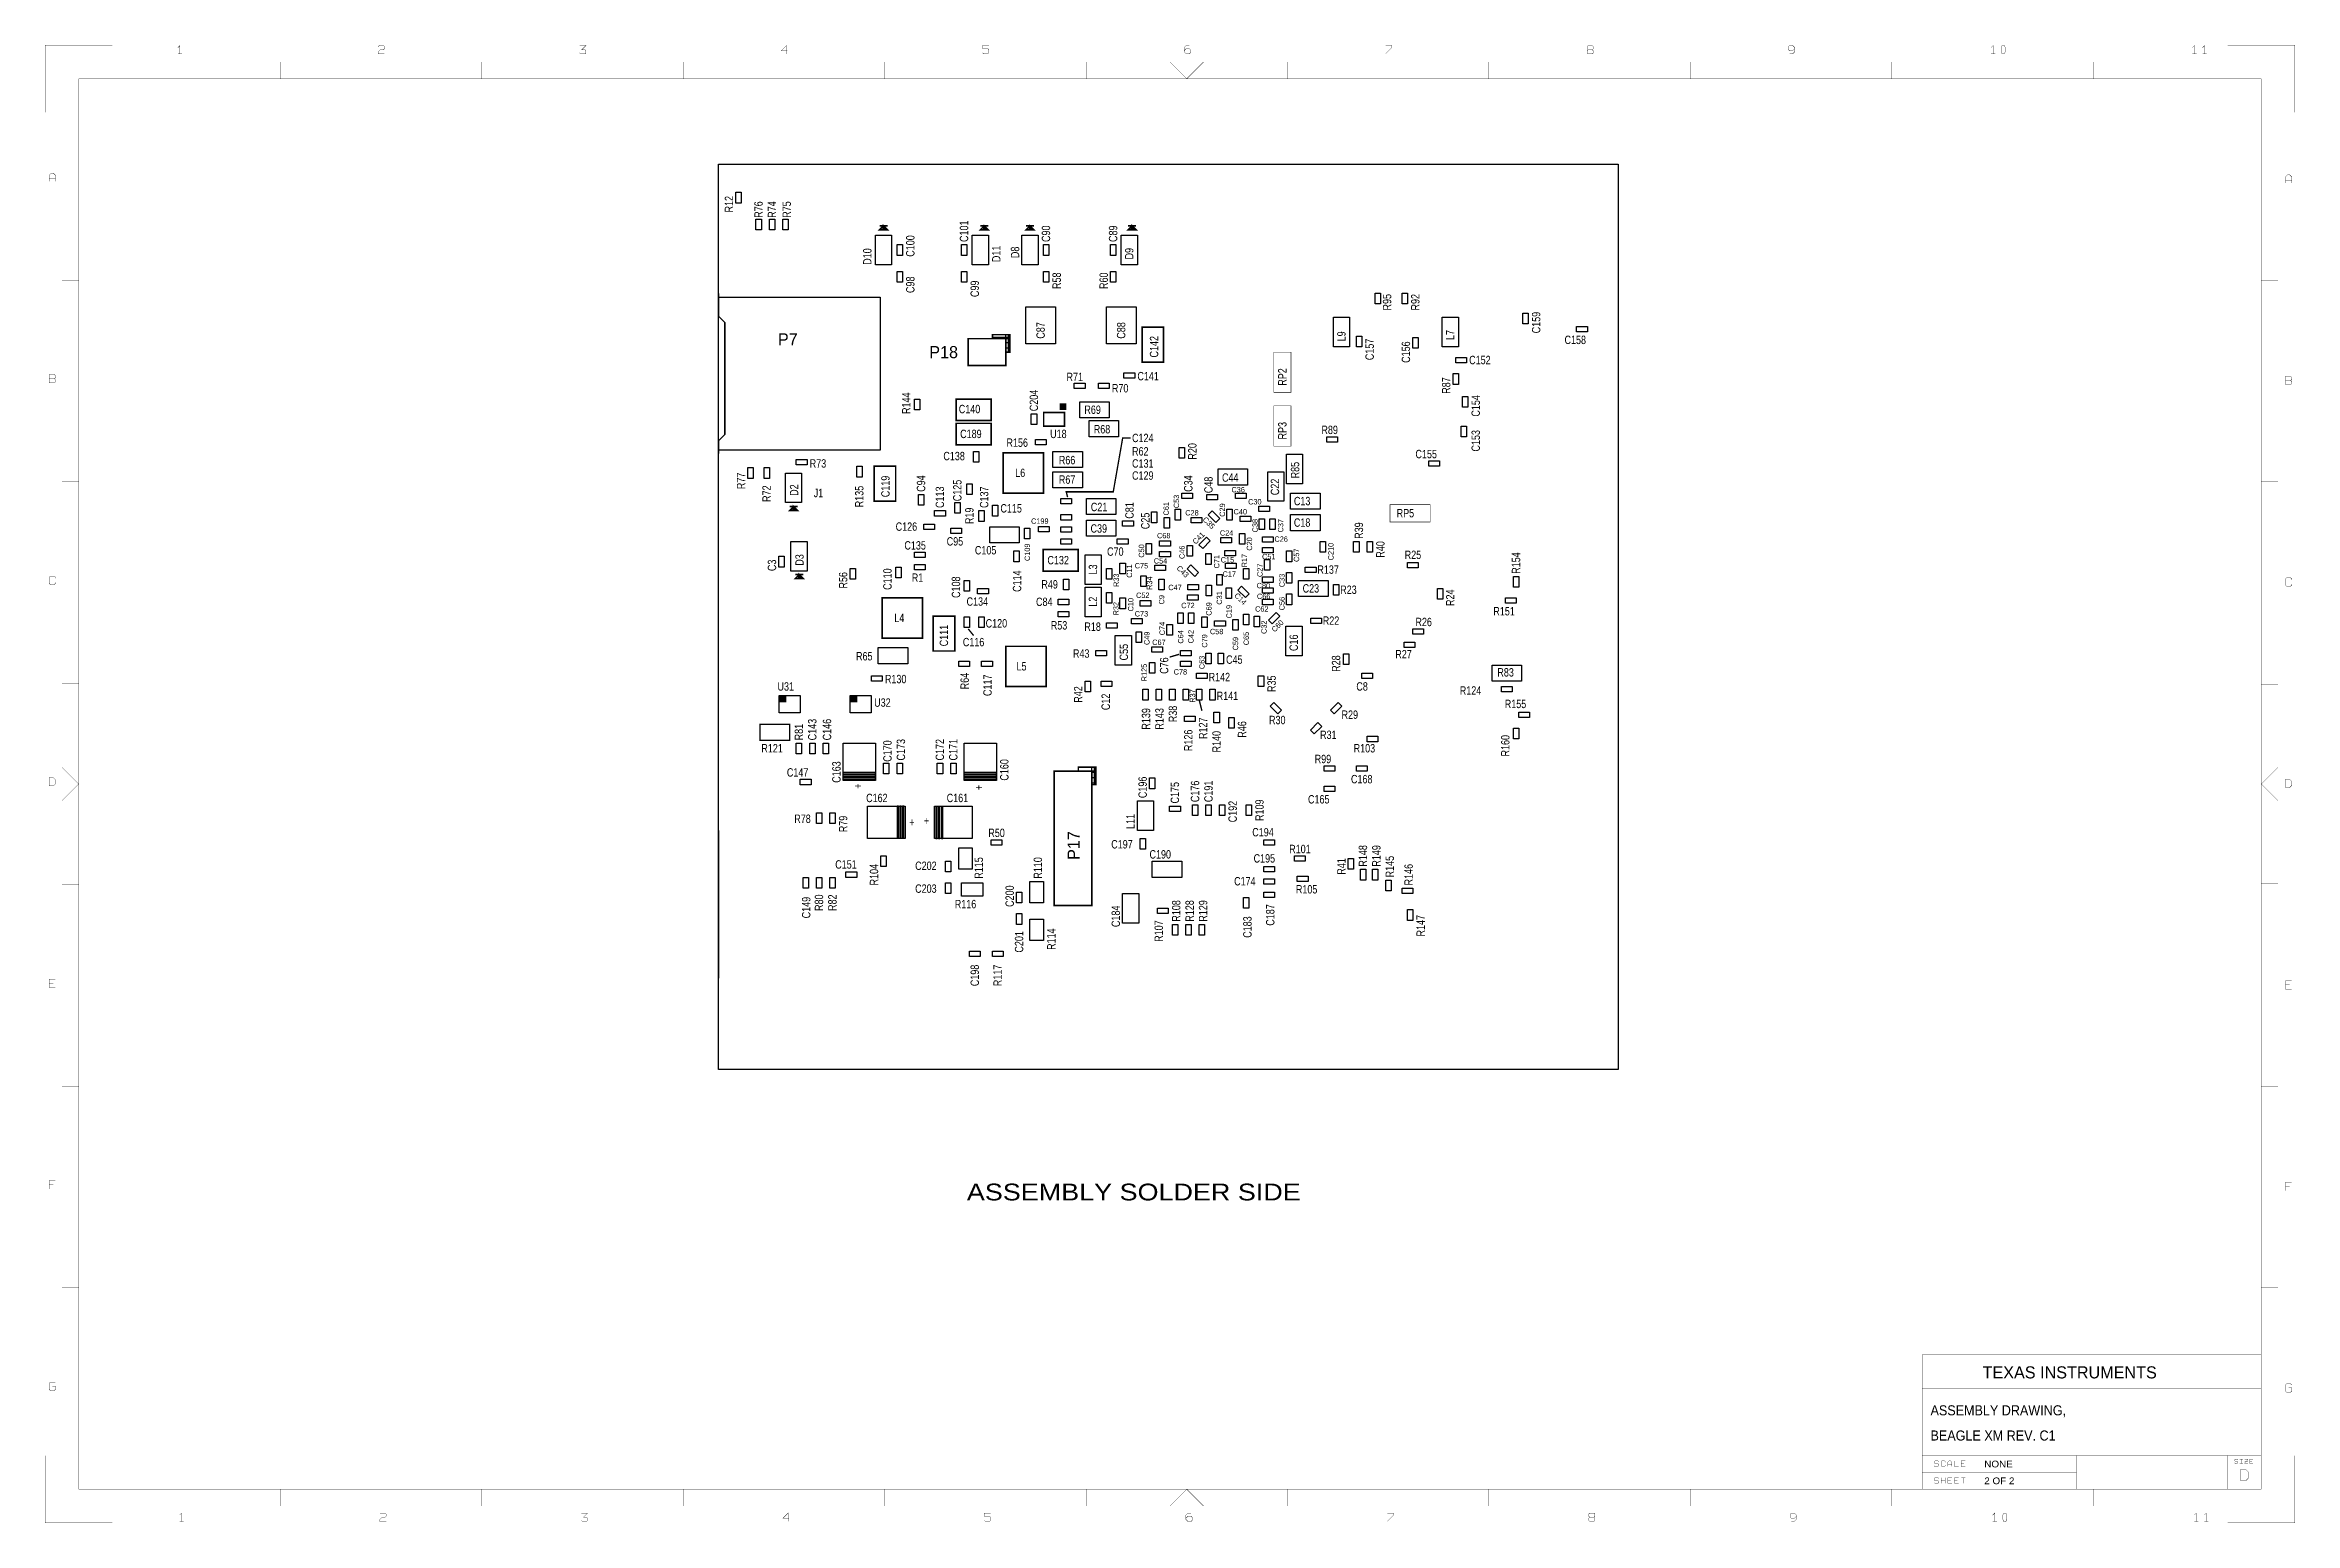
# Model space of a CAD drawing. Extents: x -10328 to 23178, y -9202 to 12802.
import ezdxf

# ---------------------------------------------------------------- set-up
doc = ezdxf.new("R2010")
doc.units = 0
doc.header["$MEASUREMENT"] = 0
doc.layers.add('1', color=7, linetype='CONTINUOUS')

msp = doc.modelspace()

# ---------------------------------------------------------------- linework, layer by layer
at = {"layer": '1'}
for points, const_width in [([(-9325, 12800), (-10325, 12800), (-10325, 11800)], 5), ([(-8318, 12671), (-8318, 12795), (-8349, 12764)], 5), ([(-5365, 12779), (-5349, 12795), (-5287, 12795), (-5272, 12779), (-5272, 12748), (-5287, 12733), (-5334, 12733), (-5365, 12702), (-5365, 12671), (-5272, 12671)], 5), ([(-2365, 12686), (-2349, 12671), (-2287, 12671), (-2272, 12686), (-2272, 12717), (-2287, 12733), (-2334, 12733), (-2272, 12795), (-2365, 12795)], 5), ([(728, 12717), (635, 12717), (713, 12795), (713, 12671)], 5), ([(3728, 12795), (3635, 12795), (3635, 12748)], 5), ([(3635, 12686), (3651, 12671), (3713, 12671), (3728, 12686), (3728, 12733), (3713, 12748), (3635, 12748)], 5), ([(6713, 12795), (6666, 12795), (6635, 12764), (6635, 12702), (6666, 12671), (6713, 12671), (6728, 12686), (6728, 12733), (6713, 12748), (6666, 12748), (6635, 12717)], 5), ([(9635, 12671), (9728, 12764), (9728, 12795), (9635, 12795)], 5), ([(12713, 12733), (12651, 12733), (12635, 12717), (12635, 12686), (12651, 12671), (12713, 12671), (12728, 12686), (12728, 12717), (12713, 12733), (12728, 12748), (12728, 12779), (12713, 12795), (12651, 12795), (12635, 12779), (12635, 12748), (12651, 12733)], 5), ([(15728, 12748), (15697, 12717), (15651, 12717), (15635, 12733), (15635, 12779), (15651, 12795), (15697, 12795), (15728, 12764), (15728, 12748), (15728, 12702), (15697, 12671), (15651, 12671)], 5), ([(18682, 12671), (18682, 12795), (18651, 12764)], 5), ([(21682, 12671), (21682, 12795), (21651, 12764)], 5), ([(21801, 12764), (21832, 12795), (21832, 12671)], 5), ([(23175, 11800), (23175, 12800), (22175, 12800)], 5), ([(-8287, 12671), (-8349, 12671)], 5), ([(-6825, 12550), (-6825, 12300)], 5), ([(-3825, 12300), (-3825, 12550)], 5), ([(-825, 12550), (-825, 12300)], 5), ([(2175, 12300), (2175, 12550)], 5), ([(5175, 12550), (5175, 12300)], 5), ([(6925, 12550), (6675, 12300), (6425, 12550)], 5), ([(8175, 12300), (8175, 12550)], 5), ([(11175, 12550), (11175, 12300)], 5), ([(14175, 12300), (14175, 12550)], 5), ([(17175, 12550), (17175, 12300)], 5), ([(18713, 12671), (18651, 12671)], 5), ([(20175, 12300), (20175, 12550)], 5), ([(21713, 12671), (21651, 12671)], 5), ([(21801, 12671), (21863, 12671)], 5), ([(-9825, -8700), (-9825, 12300), (22675, 12300)], 5), ([(22675, -8700), (22675, 12300)], 5), ([(-10265, 10771), (-10265, 10864), (-10234, 10895), (-10203, 10895), (-10172, 10864), (-10172, 10771)], 5), ([(-10172, 10817), (-10265, 10817)], 5), ([(6600, 11030), (8600, 11030)], 16), ([(23128, 10746), (23128, 10839), (23097, 10870), (23066, 10870), (23035, 10839), (23035, 10746)], 5), ([(23035, 10792), (23128, 10792)], 5), ([(2160, 10110), (2100, 10050), (2220, 10050), (2160, 10110), (2160, 10090), (2180, 10070), (2140, 10070)], 24), ([(2100, 10110), (2220, 10110)], 24), ([(3660, 10110), (3600, 10050), (3720, 10050), (3660, 10110), (3660, 10090), (3680, 10070), (3640, 10070)], 24), ([(3600, 10110), (3720, 10110)], 24), ([(4340, 10110), (4280, 10050), (4400, 10050), (4340, 10110), (4340, 10090), (4360, 10070), (4320, 10070)], 24), ([(4280, 10110), (4400, 10110)], 24), ([(5860, 10110), (5800, 10050), (5920, 10050), (5860, 10110), (5860, 10090), (5880, 10070), (5840, 10070)], 24), ([(5800, 10110), (5920, 10110)], 24), ([(-10075, 9300), (-9825, 9300)], 5), ([(22925, 9300), (22675, 9300)], 5), ([(4040, 8230), (4020, 8230), (4020, 8490), (3780, 8490)], 24), ([(3780, 8430), (3780, 8490), (4040, 8490), (4040, 8230), (3980, 8230)], 24), ([(8228, 7930), (8228, 8230), (7972, 8230), (7972, 7630), (8228, 7630), (8228, 8010)], 8), ([(-10187, 7833), (-10265, 7833)], 5), ([(23035, 7808), (23113, 7808)], 5), ([(8228, 7130), (8228, 7430), (7972, 7430), (7972, 6830), (8228, 6830), (8228, 7210)], 8), ([(4900, 6070), (4880, 6150), (5580, 6150), (5720, 6950), (5840, 6950)], 20), ([(-9825, 6300), (-10075, 6300)], 5), ([(22925, 6300), (22675, 6300)], 5), ([(820, 5930), (760, 5870), (880, 5870), (820, 5930), (820, 5910), (840, 5890), (800, 5890)], 24), ([(760, 5930), (880, 5930)], 24), ([(10000, 5958), (9700, 5958), (9700, 5702), (10300, 5702), (10300, 5958), (9920, 5958)], 8), ([(-10172, 4864), (-10172, 4879), (-10187, 4895), (-10249, 4895), (-10265, 4879), (-10265, 4786), (-10249, 4771), (-10187, 4771), (-10172, 4786), (-10172, 4802)], 5), ([(904, 4918), (844, 4858), (964, 4858), (904, 4918), (904, 4898), (924, 4878), (884, 4878)], 24), ([(844, 4918), (964, 4918)], 24), ([(23128, 4839), (23128, 4854), (23113, 4870), (23051, 4870), (23035, 4854), (23035, 4761), (23051, 4746), (23113, 4746), (23128, 4761), (23128, 4777)], 5), ([(3500, 4010), (3420, 4110)], 20), ([(6560, 3730), (6420, 3690)], 20), ([(-10075, 3300), (-9825, 3300)], 5), ([(6860, 3050), (6900, 2890)], 20), ([(22925, 3275), (22675, 3275)], 5), ([(-10075, 2050), (-9825, 1800), (-10075, 1550)], 5), ([(5320, 1790), (5300, 1790), (5300, 2050), (5060, 2050)], 24), ([(5060, 1990), (5060, 2050), (5320, 2050), (5320, 1790), (5260, 1790)], 24), ([(22925, 2050), (22675, 1800), (22925, 1550)], 5), ([(-10075, 300), (-9825, 300)], 5), ([(22925, 325), (22675, 325)], 5), ([(-10172, -1229), (-10265, -1229), (-10265, -1105), (-10172, -1105)], 5), ([(-10265, -1167), (-10203, -1167)], 5), ([(23128, -1254), (23035, -1254), (23035, -1130), (23128, -1130)], 5), ([(23035, -1192), (23097, -1192)], 5), ([(-9825, -2700), (-10075, -2700)], 5), ([(22925, -2700), (22675, -2700)], 5), ([(-10172, -4105), (-10265, -4105), (-10265, -4229)], 5), ([(-10265, -4167), (-10203, -4167)], 5), ([(23128, -4130), (23035, -4130), (23035, -4254)], 5), ([(23035, -4192), (23097, -4192)], 5), ([(-10075, -5700), (-9825, -5700)], 5), ([(22925, -5700), (22675, -5700)], 5), ([(22675, -6700), (17625, -6700)], 5), ([(17625, -6700), (17625, -7200)], 5), ([(-10172, -7121), (-10187, -7105), (-10249, -7105), (-10265, -7121), (-10265, -7214), (-10249, -7229), (-10187, -7229), (-10172, -7214), (-10172, -7167), (-10218, -7167)], 5), ([(17625, -8700), (17625, -7200), (22675, -7200)], 5), ([(22675, -7250), (22675, -7200)], 5), ([(23128, -7146), (23113, -7130), (23051, -7130), (23035, -7146), (23035, -7239), (23051, -7254), (23113, -7254), (23128, -7239), (23128, -7192), (23082, -7192)], 5), ([(-9325, -9200), (-10325, -9200), (-10325, -8200)], 5), ([(17625, -8200), (19925, -8200)], 5), ([(17869, -8289), (17859, -8278), (17817, -8278), (17807, -8289), (17807, -8309), (17817, -8320), (17859, -8320), (17869, -8330), (17869, -8351), (17859, -8361), (17817, -8361), (17807, -8351)], 5), ([(17969, -8340), (17969, -8351), (17959, -8361), (17917, -8361), (17907, -8351), (17907, -8289), (17917, -8278), (17959, -8278), (17969, -8289), (17969, -8299)], 5), ([(18069, -8361), (18069, -8299), (18048, -8278), (18028, -8278), (18007, -8299), (18007, -8361)], 5), ([(18007, -8330), (18069, -8330)], 5), ([(18169, -8361), (18107, -8361), (18107, -8278)], 5), ([(18269, -8361), (18207, -8361), (18207, -8278), (18269, -8278)], 5), ([(18207, -8320), (18248, -8320)], 5), ([(19925, -8700), (19925, -8200), (22175, -8200)], 5), ([(23175, -8200), (23175, -9200), (22175, -9200)], 5), ([(22675, -8200), (22175, -8200), (22175, -8700)], 5), ([(22327, -8260), (22319, -8253), (22288, -8253), (22280, -8260), (22280, -8276), (22288, -8284), (22319, -8284), (22327, -8291), (22327, -8307), (22319, -8315), (22288, -8315), (22280, -8307)], 5), ([(22355, -8253), (22402, -8253)], 5), ([(22355, -8315), (22402, -8315)], 5), ([(22378, -8315), (22378, -8253)], 5), ([(22430, -8253), (22477, -8253), (22477, -8260), (22430, -8307), (22430, -8315), (22477, -8315)], 5), ([(22477, -8284), (22430, -8284)], 5), ([(22552, -8253), (22505, -8253), (22505, -8315), (22552, -8315)], 5), ([(22536, -8284), (22505, -8284)], 5), ([(22675, -8700), (-9825, -8700)], 5), ([(-6825, -8700), (-6825, -8950)], 5), ([(-3825, -8950), (-3825, -8700)], 5), ([(-825, -8700), (-825, -8950)], 5), ([(2175, -8950), (2175, -8700)], 5), ([(5175, -8700), (5175, -8950)], 5), ([(6425, -8950), (6675, -8700), (6925, -8950)], 5), ([(8175, -8700), (8175, -8950)], 5), ([(11175, -8950), (11175, -8700)], 5), ([(14175, -8700), (14175, -8950)], 5), ([(17175, -8700), (17175, -8950)], 5), ([(19925, -8450), (17625, -8450)], 5), ([(17625, -8700), (17675, -8700)], 5), ([(17869, -8539), (17859, -8528), (17817, -8528), (17807, -8539), (17807, -8559), (17817, -8570), (17859, -8570), (17869, -8580), (17869, -8601), (17859, -8611), (17817, -8611), (17807, -8601)], 5), ([(17907, -8611), (17907, -8528)], 5), ([(17907, -8570), (17969, -8570)], 5), ([(17969, -8611), (17969, -8528)], 5), ([(18069, -8528), (18007, -8528), (18007, -8611), (18069, -8611)], 5), ([(18007, -8570), (18048, -8570)], 5), ([(18169, -8611), (18107, -8611), (18107, -8528), (18169, -8528)], 5), ([(18107, -8570), (18148, -8570)], 5), ([(18207, -8528), (18238, -8528), (18238, -8611)], 5), ([(18269, -8528), (18207, -8528)], 5), ([(20175, -8950), (20175, -8700)], 5), ([(-8324, -9086), (-8293, -9055), (-8293, -9179)], 5), ([(-8324, -9179), (-8262, -9179)], 5), ([(-5247, -9179), (-5340, -9179), (-5340, -9148), (-5309, -9117), (-5262, -9117), (-5247, -9102), (-5247, -9071), (-5262, -9055), (-5324, -9055), (-5340, -9071)], 5), ([(-2340, -9055), (-2247, -9055), (-2309, -9117), (-2262, -9117), (-2247, -9133), (-2247, -9164), (-2262, -9179), (-2324, -9179), (-2340, -9164)], 5), ([(738, -9179), (738, -9055), (660, -9133), (753, -9133)], 5), ([(3660, -9164), (3676, -9179), (3738, -9179), (3753, -9164), (3753, -9117), (3738, -9102), (3660, -9102), (3660, -9055), (3753, -9055)], 5), ([(6738, -9055), (6691, -9055), (6660, -9086), (6660, -9148), (6691, -9179), (6738, -9179), (6753, -9164), (6753, -9117), (6738, -9102), (6691, -9102), (6660, -9133)], 5), ([(9660, -9179), (9753, -9086), (9753, -9055), (9660, -9055)], 5), ([(12676, -9117), (12660, -9102), (12660, -9071), (12676, -9055), (12738, -9055), (12753, -9071), (12753, -9102), (12738, -9117), (12753, -9133), (12753, -9164), (12738, -9179), (12676, -9179), (12660, -9164), (12660, -9133), (12676, -9117), (12738, -9117)], 5), ([(15753, -9102), (15722, -9133), (15676, -9133), (15660, -9117), (15660, -9071), (15676, -9055), (15722, -9055), (15753, -9086), (15753, -9102), (15753, -9148), (15722, -9179), (15676, -9179)], 5), ([(18707, -9179), (18707, -9055), (18676, -9086)], 5), ([(18738, -9179), (18676, -9179)], 5), ([(21676, -9086), (21707, -9055), (21707, -9179)], 5), ([(21676, -9179), (21738, -9179)], 5), ([(21857, -9179), (21857, -9055), (21826, -9086)], 5), ([(21826, -9179), (21888, -9179)], 5)]:
    msp.add_lwpolyline(points, dxfattribs=dict(at, const_width=const_width))
for points, const_width in [([(18816, 12671), (18801, 12702), (18801, 12764), (18816, 12795), (18847, 12795), (18863, 12764), (18863, 12702), (18847, 12671)], 5), ([(3980, 8430), (3980, 8030), (3420, 8030), (3420, 8430)], 24), ([(6010, 8080), (6010, 8600), (6330, 8600), (6330, 8080)], 24), ([(-10265, 7771), (-10187, 7771), (-10172, 7786), (-10172, 7817), (-10187, 7833), (-10172, 7848), (-10172, 7879), (-10187, 7895), (-10265, 7895), (-10265, 7833)], 5), ([(23035, 7746), (23113, 7746), (23128, 7761), (23128, 7792), (23113, 7808), (23128, 7823), (23128, 7854), (23113, 7870), (23035, 7870), (23035, 7808)], 5), ([(3760, 7210), (3240, 7210), (3240, 7530), (3760, 7530)], 24), ([(3760, 6850), (3240, 6850), (3240, 7170), (3760, 7170)], 24), ([(4856, 7330.8), (4544, 7330.8), (4544, 7129.2), (4856, 7129.2)], 24), ([(3940, 6730), (3940, 6130), (4540, 6130), (4540, 6730)], 24), ([(2020, 6010), (2020, 6530), (2340, 6530), (2340, 6010)], 24), ([(4536, 5290), (5056, 5290), (5056, 4970), (4536, 4970)], 24), ([(2740, 4570), (2140, 4570), (2140, 3970), (2740, 3970)], 24), ([(3220, 4300), (3220, 3780), (2900, 3780), (2900, 4300)], 24), ([(3980, 3850), (3980, 3250), (4580, 3250), (4580, 3850)], 24), ([(320, 2690), (760, 2690), (760, 2450), (320, 2450)], 20), ([(-10265, 1771), (-10203, 1771), (-10172, 1802), (-10172, 1864), (-10203, 1895), (-10265, 1895)], 5), ([(5260, 1990), (5260, -10), (4700, -10), (4700, 1990)], 24), ([(23035, 1746), (23097, 1746), (23128, 1777), (23128, 1839), (23097, 1870), (23035, 1870)], 5), ([(22364, -8572), (22446, -8572), (22488, -8531), (22488, -8448), (22446, -8407), (22364, -8407)], 5), ([(18841, -9179), (18826, -9148), (18826, -9086), (18841, -9055), (18872, -9055), (18888, -9086), (18888, -9148), (18872, -9179)], 5)]:
    msp.add_lwpolyline(points, close=True, dxfattribs=dict(at, const_width=const_width))
for points in [[(13100, -2450), (-300, -2450), (-300, 6909.2), (-205.5, 7003.8), (-205.5, 8673), (-300, 8767.6), (-300, 11030), (13100, 11030)], [(40, 10610), (40, 10450), (-40, 10450), (-40, 10610)], [(340, 10210), (340, 10050), (260, 10050), (260, 10210)], [(540, 10210), (540, 10050), (460, 10050), (460, 10210)], [(740, 10210), (740, 10050), (660, 10050), (660, 10210)], [(2280, 9970), (2280, 9530), (2040, 9530), (2040, 9970)], [(2360, 9670), (2360, 9830), (2440, 9830), (2440, 9670)], [(3320, 9670), (3320, 9830), (3400, 9830), (3400, 9670)], [(3720, 9970), (3720, 9530), (3480, 9530), (3480, 9970)], [(4460, 9970), (4460, 9530), (4220, 9530), (4220, 9970)], [(4540, 9670), (4540, 9830), (4620, 9830), (4620, 9670)], [(5540, 9670), (5540, 9830), (5620, 9830), (5620, 9670)], [(5940, 9970), (5940, 9530), (5700, 9530), (5700, 9970)], [(2360, 9270), (2360, 9430), (2440, 9430), (2440, 9270)], [(3320, 9270), (3320, 9430), (3400, 9430), (3400, 9270)], [(4540, 9270), (4540, 9430), (4620, 9430), (4620, 9270)], [(5540, 9270), (5540, 9430), (5620, 9430), (5620, 9270)], [(2109.6, 9050), (2109.6, 6770), (-299.9, 6770), (-299.9, 9050)], [(9560, 9110), (9560, 8950), (9480, 8950), (9480, 9110)], [(9960, 9110), (9960, 8950), (9880, 8950), (9880, 9110)], [(4720, 8906), (4720, 8354), (4280, 8354), (4280, 8906)], [(5920, 8906), (5920, 8354), (5480, 8354), (5480, 8906)], [(8860, 8310), (8860, 8750), (9100, 8750), (9100, 8310)], [(10720, 8750), (10720, 8310), (10480, 8310), (10480, 8750)], [(11680, 8650), (11680, 8810), (11760, 8810), (11760, 8650)], [(3780, 8430), (3780, 8490), (4040, 8490), (4040, 8430)], [(3980, 8230), (3980, 8490), (4040, 8490), (4040, 8230)], [(9280, 8470), (9280, 8310), (9200, 8310), (9200, 8470)], [(10120, 8450), (10120, 8290), (10040, 8290), (10040, 8450)], [(12480, 8610), (12640, 8610), (12640, 8530), (12480, 8530)], [(10840, 8070), (10680, 8070), (10680, 8150), (10840, 8150)], [(5160, 7690), (5000, 7690), (5000, 7770), (5160, 7770)], [(5520, 7690), (5360, 7690), (5360, 7770), (5520, 7770)], [(5900, 7840), (5740, 7840), (5740, 7920), (5900, 7920)], [(10640, 7750), (10640, 7910), (10720, 7910), (10720, 7750)], [(2620, 7370), (2620, 7530), (2700, 7530), (2700, 7370)], [(5080, 7490), (5520, 7490), (5520, 7250), (5080, 7250)], [(10860, 7570), (10860, 7410), (10780, 7410), (10780, 7570)], [(4360, 7150), (4360, 7310), (4440, 7310), (4440, 7150)], [(5220, 7210), (5660, 7210), (5660, 6970), (5220, 6970)], [(10840, 7130), (10840, 6970), (10760, 6970), (10760, 7130)], [(3500, 6590), (3500, 6750), (3580, 6750), (3580, 6590)], [(4580, 6850), (4420, 6850), (4420, 6930), (4580, 6930)], [(4680, 6750), (5120, 6750), (5120, 6510), (4680, 6510)], [(6640, 6810), (6640, 6650), (6560, 6650), (6560, 6810)], [(8160, 6270), (8160, 6710), (8400, 6710), (8400, 6270)], [(8760, 6970), (8920, 6970), (8920, 6890), (8760, 6890)], [(140, 6350), (140, 6510), (220, 6510), (220, 6350)], [(380, 6350), (380, 6510), (460, 6510), (460, 6350)], [(940, 6430), (940, 5990), (700, 5990), (700, 6430)], [(1020, 6550), (860, 6550), (860, 6630), (1020, 6630)], [(1840, 6530), (1840, 6370), (1760, 6370), (1760, 6530)], [(4680, 6450), (5120, 6450), (5120, 6210), (4680, 6210)], [(7580, 6250), (7140, 6250), (7140, 6490), (7580, 6490)], [(7880, 6010), (7880, 6450), (8120, 6450), (8120, 6010)], [(10440, 6530), (10280, 6530), (10280, 6610), (10440, 6610)], [(2760, 6110), (2760, 5950), (2680, 5950), (2680, 6110)], [(3480, 6270), (3480, 6110), (3400, 6110), (3400, 6270)], [(4800, 6050), (4960, 6050), (4960, 5970), (4800, 5970)], [(5620, 5810), (5180, 5810), (5180, 6050), (5620, 6050)], [(6760, 6050), (6600, 6050), (6600, 6130), (6760, 6130)], [(7132, 6030), (6972, 6030), (6972, 6110), (7132, 6110)], [(7400, 6130), (7560, 6130), (7560, 6050), (7400, 6050)], [(8220, 6130), (8660, 6130), (8660, 5890), (8220, 5890)], [(3080, 5790), (2920, 5790), (2920, 5870), (3080, 5870)], [(3220, 5830), (3220, 5990), (3300, 5990), (3300, 5830)], [(3580, 5710), (3580, 5870), (3660, 5870), (3660, 5710)], [(3780, 5790), (3780, 5950), (3860, 5950), (3860, 5790)], [(4960, 5730), (4800, 5730), (4800, 5810), (4960, 5810)], [(5620, 5490), (5180, 5490), (5180, 5730), (5620, 5730)], [(5720, 5718), (5880, 5718), (5880, 5638), (5720, 5638)], [(6230, 5850), (6230, 5690), (6150, 5690), (6150, 5850)], [(6420, 5770), (6420, 5610), (6340, 5610), (6340, 5770)], [(6580, 5890), (6580, 5730), (6500, 5730), (6500, 5890)], [(6740, 5770), (6900, 5770), (6900, 5690), (6740, 5690)], [(7108.3, 5695.2), (6995.2, 5808.3), (7051.7, 5864.8), (7164.8, 5751.7)], [(7270, 5730), (7270, 5890), (7350, 5890), (7350, 5730)], [(7630, 5710), (7470, 5710), (7470, 5790), (7630, 5790)], [(7908, 5858), (7748, 5858), (7748, 5938), (7908, 5938)], [(7832, 5750), (7832, 5590), (7752, 5590), (7752, 5750)], [(7992, 5750), (7992, 5590), (7912, 5590), (7912, 5750)], [(8220, 5810), (8660, 5810), (8660, 5570), (8220, 5570)], [(780, 4970), (780, 5410), (1020, 5410), (1020, 4970)], [(2760, 5670), (2920, 5670), (2920, 5590), (2760, 5590)], [(3160, 5610), (3320, 5610), (3320, 5530), (3160, 5530)], [(4180, 5390), (3740, 5390), (3740, 5630), (4180, 5630)], [(4260, 5450), (4260, 5610), (4340, 5610), (4340, 5450)], [(4628, 5554), (4468, 5554), (4468, 5634), (4628, 5634)], [(4800, 5630), (4960, 5630), (4960, 5550), (4800, 5550)], [(4800, 5450), (4960, 5450), (4960, 5370), (4800, 5370)], [(5640, 5450), (5800, 5450), (5800, 5370), (5640, 5370)], [(6070, 5220), (6070, 5380), (6150, 5380), (6150, 5220)], [(6430, 5340), (6270, 5340), (6270, 5420), (6430, 5420)], [(6855.2, 5361.7), (6968.3, 5474.8), (7024.8, 5418.3), (6911.7, 5305.2)], [(7340, 5390), (7180, 5390), (7180, 5470), (7340, 5470)], [(7540, 5530), (7540, 5370), (7460, 5370), (7460, 5530)], [(7800, 5480), (7960, 5480), (7960, 5400), (7800, 5400)], [(8740, 5410), (8740, 5250), (8660, 5250), (8660, 5410)], [(9160, 5250), (9160, 5410), (9240, 5410), (9240, 5250)], [(9360, 5250), (9360, 5410), (9440, 5410), (9440, 5250)], [(680, 5190), (680, 5030), (600, 5030), (600, 5190)], [(2340, 4870), (2340, 5030), (2420, 5030), (2420, 4870)], [(2780, 5170), (2620, 5170), (2620, 5250), (2780, 5250)], [(2620, 5070), (2780, 5070), (2780, 4990), (2620, 4990)], [(4180, 5270), (4180, 5110), (4100, 5110), (4100, 5270)], [(5400, 5210), (5400, 4770), (5160, 4770), (5160, 5210)], [(5680, 4930), (5680, 5090), (5760, 5090), (5760, 4930)], [(6360, 4980), (6200, 4980), (6200, 5060), (6360, 5060)], [(6270, 5260), (6430, 5260), (6430, 5180), (6270, 5180)], [(6760, 5350), (6760, 5190), (6680, 5190), (6680, 5350)], [(6737.7, 5060.8), (6850.8, 4947.7), (6794.3, 4891.2), (6681.2, 5004.3)], [(6960, 5070), (6960, 5230), (7040, 5230), (7040, 5070)], [(7240, 5278), (7400, 5278), (7400, 5198), (7240, 5198)], [(7250, 5090), (7410, 5090), (7410, 5010), (7250, 5010)], [(7800, 5320), (7960, 5320), (7960, 5240), (7800, 5240)], [(7910, 5142), (7910, 4982), (7830, 4982), (7830, 5142)], [(8240, 5270), (8240, 5110), (8160, 5110), (8160, 5270)], [(8440, 5030), (8600, 5030), (8600, 4950), (8440, 4950)], [(10120, 5020), (9960, 5020), (9960, 5100), (10120, 5100)], [(1740, 5010), (1740, 4850), (1660, 4850), (1660, 5010)], [(3440, 4830), (3440, 4670), (3360, 4670), (3360, 4830)], [(3720, 4630), (3560, 4630), (3560, 4710), (3720, 4710)], [(4920, 4850), (4920, 4690), (4840, 4690), (4840, 4850)], [(5160, 4290), (5160, 4730), (5400, 4730), (5400, 4290)], [(5480, 4850), (5480, 5010), (5560, 5010), (5560, 4850)], [(6070, 4900), (6070, 4740), (5990, 4740), (5990, 4900)], [(6260, 4690), (6260, 4850), (6340, 4850), (6340, 4690)], [(6690, 4770), (6850, 4770), (6850, 4690), (6690, 4690)], [(6964, 4602), (6964, 4762), (7044, 4762), (7044, 4602)], [(7200, 4920), (7200, 4760), (7120, 4760), (7120, 4920)], [(7260, 4560), (7260, 4720), (7340, 4720), (7340, 4560)], [(7548.3, 4575.2), (7435.2, 4688.3), (7491.7, 4744.8), (7604.8, 4631.7)], [(7600, 5010), (7600, 4850), (7520, 4850), (7520, 5010)], [(7800, 4882), (7960, 4882), (7960, 4802), (7800, 4802)], [(7960, 4640), (7800, 4640), (7800, 4720), (7960, 4720)], [(8240, 4950), (8240, 4790), (8160, 4790), (8160, 4950)], [(8340, 4830), (8780, 4830), (8780, 4590), (8340, 4590)], [(8860, 4610), (8860, 4770), (8940, 4770), (8940, 4610)], [(10490, 4710), (10490, 4550), (10410, 4550), (10410, 4710)], [(11540, 4730), (11540, 4890), (11620, 4890), (11620, 4730)], [(4760, 4550), (4920, 4550), (4920, 4470), (4760, 4470)], [(4760, 4370), (4920, 4370), (4920, 4290), (4760, 4290)], [(5560, 4650), (5560, 4490), (5480, 4490), (5480, 4650)], [(5760, 4570), (5760, 4410), (5680, 4410), (5680, 4570)], [(5980, 4530), (6140, 4530), (6140, 4450), (5980, 4450)], [(6684, 4618), (6844, 4618), (6844, 4538), (6684, 4538)], [(7960, 4470), (7800, 4470), (7800, 4550), (7960, 4550)], [(8240, 4630), (8240, 4470), (8160, 4470), (8160, 4630)], [(11580, 4490), (11420, 4490), (11420, 4570), (11580, 4570)], [(3440, 4290), (3440, 4130), (3360, 4130), (3360, 4290)], [(3660, 4290), (3660, 4130), (3580, 4130), (3580, 4290)], [(5480, 4200), (5640, 4200), (5640, 4120), (5480, 4120)], [(5850, 4264), (6010, 4264), (6010, 4184), (5850, 4184)], [(5920, 3908), (5920, 4068), (6000, 4068), (6000, 3908)], [(6380, 4014), (6380, 4174), (6460, 4174), (6460, 4014)], [(6540, 4190), (6540, 4350), (6620, 4350), (6620, 4190)], [(6700, 4190), (6700, 4350), (6780, 4350), (6780, 4190)], [(6980, 4290), (6980, 4130), (6900, 4130), (6900, 4290)], [(7090, 4230), (7250, 4230), (7250, 4150), (7090, 4150)], [(7360, 4090), (7360, 4250), (7440, 4250), (7440, 4090)], [(7520, 4170), (7520, 4330), (7600, 4330), (7600, 4170)], [(7760, 4298), (7760, 4138), (7680, 4138), (7680, 4298)], [(8060.8, 4298.3), (7947.7, 4185.2), (7891.2, 4241.7), (8004.3, 4354.8)], [(8392, 4150), (8392, 3710), (8152, 3710), (8152, 4150)], [(8520, 4270), (8680, 4270), (8680, 4190), (8520, 4190)], [(10040, 4110), (10200, 4110), (10200, 4030), (10040, 4030)], [(2520, 3590), (2080, 3590), (2080, 3830), (2520, 3830)], [(5480, 3710), (5320, 3710), (5320, 3790), (5480, 3790)], [(5850, 4010), (5850, 3570), (5610, 3570), (5610, 4010)], [(6152, 3842), (6312, 3842), (6312, 3762), (6152, 3762)], [(6740, 3710), (6580, 3710), (6580, 3790), (6740, 3790)], [(6960, 3590), (6960, 3750), (7040, 3750), (7040, 3590)], [(7140, 3590), (7140, 3750), (7220, 3750), (7220, 3590)], [(9090, 3740), (9090, 3580), (9010, 3580), (9010, 3740)], [(10070, 3830), (9910, 3830), (9910, 3910), (10070, 3910)], [(2140, 3330), (1980, 3330), (1980, 3410), (2140, 3410)], [(3280, 3630), (3440, 3630), (3440, 3550), (3280, 3550)], [(3780, 3550), (3620, 3550), (3620, 3630), (3780, 3630)], [(6120, 3450), (6120, 3610), (6200, 3610), (6200, 3450)], [(6740, 3550), (6580, 3550), (6580, 3630), (6740, 3630)], [(6820, 3450), (6980, 3450), (6980, 3370), (6820, 3370)], [(7740, 3250), (7740, 3410), (7820, 3410), (7820, 3250)], [(9280, 3450), (9440, 3450), (9440, 3370), (9280, 3370)], [(11660, 3330), (11220, 3330), (11220, 3570), (11660, 3570)], [(916, 3118), (916, 2862), (604, 2862), (604, 3118)], [(1976, 3118), (1976, 2862), (1664, 2862), (1664, 3118)], [(5240, 3330), (5240, 3170), (5160, 3170), (5160, 3330)], [(5560, 3250), (5400, 3250), (5400, 3330), (5560, 3330)], [(6100, 3210), (6100, 3050), (6020, 3050), (6020, 3210)], [(6300, 3210), (6300, 3050), (6220, 3050), (6220, 3210)], [(6500, 3210), (6500, 3050), (6420, 3050), (6420, 3210)], [(6700, 3210), (6700, 3050), (6620, 3050), (6620, 3210)], [(6900, 3210), (6900, 3050), (6820, 3050), (6820, 3210)], [(7100, 3210), (7100, 3050), (7020, 3050), (7020, 3210)], [(11520, 3170), (11360, 3170), (11360, 3250), (11520, 3250)], [(6800, 2730), (6640, 2730), (6640, 2810), (6800, 2810)], [(7080, 2710), (7080, 2870), (7160, 2870), (7160, 2710)], [(7380, 2790), (7380, 2630), (7300, 2630), (7300, 2790)], [(8028.3, 2845.2), (7915.2, 2958.3), (7971.7, 3014.8), (8084.8, 2901.7)], [(8515.2, 2601.7), (8628.3, 2714.8), (8684.8, 2658.3), (8571.7, 2545.2)], [(8984.8, 2958.3), (8871.7, 2845.2), (8815.2, 2901.7), (8928.3, 3014.8)], [(11780, 2790), (11620, 2790), (11620, 2870), (11780, 2870)], [(860, 2250), (860, 2410), (940, 2410), (940, 2250)], [(1140, 2410), (1140, 2250), (1060, 2250), (1060, 2410)], [(1260, 2250), (1260, 2410), (1340, 2410), (1340, 2250)], [(1560, 1850), (1560, 2410), (2040, 2410), (2040, 1850)], [(3360, 1850), (3360, 2410), (3840, 2410), (3840, 1850)], [(9520, 2430), (9360, 2430), (9360, 2510), (9520, 2510)], [(11540, 2470), (11540, 2630), (11620, 2630), (11620, 2470)], [(2160, 1950), (2160, 2110), (2240, 2110), (2240, 1950)], [(2360, 1950), (2360, 2110), (2440, 2110), (2440, 1950)], [(2960, 1950), (2960, 2110), (3040, 2110), (3040, 1950)], [(3160, 1950), (3160, 2110), (3240, 2110), (3240, 1950)], [(5060, 1990), (5060, 2050), (5320, 2050), (5320, 1990)], [(5260, 1790), (5260, 2050), (5320, 2050), (5320, 1790)], [(8880, 1990), (8720, 1990), (8720, 2070), (8880, 2070)], [(9200, 2070), (9360, 2070), (9360, 1990), (9200, 1990)], [(1080, 1790), (920, 1790), (920, 1870), (1080, 1870)], [(6200, 1890), (6200, 1730), (6120, 1730), (6120, 1890)], [(8880, 1690), (8720, 1690), (8720, 1770), (8880, 1770)], [(1240, 1370), (1240, 1210), (1160, 1210), (1160, 1370)], [(1440, 1370), (1440, 1210), (1360, 1210), (1360, 1370)], [(2480, 990), (1920, 990), (1920, 1470), (2480, 1470)], [(2920, 1470), (3480, 1470), (3480, 990), (2920, 990)], [(6180, 1550), (6180, 1110), (5940, 1110), (5940, 1550)], [(6580, 1390), (6420, 1390), (6420, 1470), (6580, 1470)], [(6840, 1490), (6840, 1330), (6760, 1330), (6760, 1490)], [(7040, 1490), (7040, 1330), (6960, 1330), (6960, 1490)], [(7240, 1490), (7240, 1330), (7160, 1330), (7160, 1490)], [(7560, 1330), (7560, 1490), (7640, 1490), (7640, 1330)], [(2200, 730), (2200, 570), (2120, 570), (2120, 730)], [(3280, 530), (3280, 850), (3480, 850), (3480, 530)], [(3920, 890), (3760, 890), (3760, 970), (3920, 970)], [(6060, 990), (6060, 830), (5980, 830), (5980, 990)], [(7980, 890), (7820, 890), (7820, 970), (7980, 970)], [(8440, 650), (8280, 650), (8280, 730), (8440, 730)], [(9080, 530), (9080, 690), (9160, 690), (9160, 530)], [(960, 250), (960, 410), (1040, 410), (1040, 250)], [(1160, 250), (1160, 410), (1240, 410), (1240, 250)], [(1360, 250), (1360, 410), (1440, 410), (1440, 250)], [(1600, 490), (1760, 490), (1760, 410), (1600, 410)], [(3080, 490), (3080, 650), (3160, 650), (3160, 490)], [(4340, 30), (4340, 350), (4540, 350), (4540, 30)], [(6600, 410), (6160, 410), (6160, 650), (6600, 650)], [(7980, 490), (7820, 490), (7820, 570), (7980, 570)], [(7980, 310), (7820, 310), (7820, 390), (7980, 390)], [(8480, 350), (8320, 350), (8320, 430), (8480, 430)], [(9260, 370), (9260, 530), (9340, 530), (9340, 370)], [(9520, 530), (9520, 370), (9440, 370), (9440, 530)], [(9720, 370), (9720, 210), (9640, 210), (9640, 370)], [(3160, 330), (3160, 170), (3080, 170), (3080, 330)], [(3320, 330), (3640, 330), (3640, 130), (3320, 130)], [(4140, 30), (4140, 190), (4220, 190), (4220, 30)], [(5720, -270), (5720, 170), (5960, 170), (5960, -270)], [(7520, -50), (7520, 110), (7600, 110), (7600, -50)], [(7980, 110), (7820, 110), (7820, 190), (7980, 190)], [(9880, 250), (10040, 250), (10040, 170), (9880, 170)], [(4220, -130), (4220, -290), (4140, -290), (4140, -130)], [(4540, -210), (4540, -530), (4340, -530), (4340, -210)], [(6240, -50), (6400, -50), (6400, -130), (6240, -130)], [(6460, -450), (6460, -290), (6540, -290), (6540, -450)], [(6660, -450), (6660, -290), (6740, -290), (6740, -450)], [(6860, -450), (6860, -290), (6940, -290), (6940, -450)], [(10040, -70), (10040, -230), (9960, -230), (9960, -70)], [(3600, -770), (3440, -770), (3440, -690), (3600, -690)], [(3940, -770), (3780, -770), (3780, -690), (3940, -690)]]:
    msp.add_lwpolyline(points, close=True, dxfattribs=at)
for points in [[(-300, 9101.4), (-300, 8767.6), (-205.5, 8673), (-205.5, 7003.8), (-300, 6909.2), (-300, 6721.4)], [(4040, 8450), (3780, 8450)], [(4040, 8450), (3980, 8450)], [(4040, 8370), (3980, 8370)], [(4040, 8290), (3980, 8290)], [(5320, 2050), (5060, 2050)], [(5320, 2050), (5260, 2050)], [(1560, 1870), (2040, 1870), (2040, 1890), (1560, 1890), (1560, 1910), (2040, 1910), (2040, 1930), (1560, 1930), (1560, 1950), (2040, 1950), (2040, 1970), (1560, 1970)], [(3360, 1870), (3840, 1870), (3840, 1890), (3360, 1890), (3360, 1910), (3840, 1910), (3840, 1930), (3360, 1930), (3360, 1950), (3840, 1950), (3840, 1970), (3360, 1970)], [(5320, 1970), (5260, 1970)], [(5320, 1890), (5260, 1890)], [(5320, 1810), (5260, 1810)], [(2460, 990), (2460, 1470), (2440, 1470), (2440, 990), (2420, 990), (2420, 1470), (2400, 1470), (2400, 990), (2380, 990), (2380, 1470), (2360, 1470), (2360, 990)], [(2940, 1470), (2940, 990), (2960, 990), (2960, 1470), (2980, 1470), (2980, 990), (3000, 990), (3000, 1470), (3020, 1470), (3020, 990), (3040, 990), (3040, 1470)], [(-300, 1110), (-300, -1090)]]:
    msp.add_lwpolyline(points, dxfattribs=at)
for points in [[(4780, 7370), (4880, 7370), (4780, 7470), (4880, 7470)], [(610.4, 3018), (710.4, 3018), (610.4, 3118), (710.4, 3118)], [(1670.4, 3018), (1770.4, 3018), (1670.4, 3118), (1770.4, 3118)]]:
    msp.add_solid(points, dxfattribs=at)

# ---------------------------------------------------------------- texts
for s, height, rotation, width, p in [('R12', 125, 90, 0.8, (-80, 10310)), ('R76', 125, 90, 0.8, (360, 10230)), ('R74', 125, 90, 0.8, (560, 10230)), ('R75', 125, 90, 0.8, (780, 10230)), ('C101', 125, 90, 0.8, (3420, 9870)), ('C90', 125, 90, 0.8, (4640, 9870)), ('C89', 125, 90, 0.8, (5640, 9870)), ('D10', 125, 90, 0.8, (1980, 9530)), ('C100', 125, 90, 0.8, (2620, 9650)), ('D11', 125, 90, 0.8, (3900, 9570)), ('D8', 125, 90, 0.8, (4180, 9630)), ('D9', 125, 90, 0.8, (5880, 9610)), ('R58', 125, 90, 0.8, (4800, 9170)), ('R60', 125, 90, 0.8, (5500, 9170)), ('C98', 125, 90, 0.8, (2620, 9110)), ('C99', 125, 90, 0.8, (3580, 9050)), ('R95', 125, 90, 0.8, (9720, 8850)), ('R92', 125, 90, 0.8, (10140, 8850)), ('C159', 125, 90, 0.8, (11940, 8510)), ('C87', 125, 90, 0.8, (4560, 8430)), ('C88', 125, 90, 0.8, (5760, 8430)), ('C142', 125, 90, 0.8, (6250, 8150)), ('L9', 125, 90, 0.8, (9040, 8390)), ('C157', 125, 90, 0.8, (9460, 8110)), ('C156', 125, 90, 0.8, (10000, 8070)), ('L7', 125, 90, 0.8, (10660, 8410)), ('RP2', 125, 90, 0.8, (8160, 7730)), ('R87', 125, 90, 0.8, (10600, 7610)), ('R144', 125, 90, 0.8, (2560, 7310)), ('C204', 125, 90, 0.8, (4460, 7350)), ('C154', 125, 90, 0.8, (11040, 7270)), ('RP3', 125, 90, 0.8, (8160, 6930)), ('C153', 125, 90, 0.8, (11040, 6750)), ('R20', 125, 90, 0.8, (6820, 6630)), ('R77', 125, 90, 0.8, (100, 6190)), ('C119', 125, 90, 0.8, (2250, 6070)), ('C94', 125, 90, 0.8, (2780, 6150)), ('C34', 125, 90, 0.8, (6760, 6150)), ('C48', 125, 90, 0.8, (7060, 6130)), ('R85', 125, 90, 0.8, (8350, 6350)), ('R72', 125, 90, 0.8, (480, 6000)), ('D2', 125, 90, 0.8, (890, 6090)), ('R135', 125, 90, 0.8, (1860, 5920)), ('C113', 125, 90, 0.8, (3060, 5910)), ('C125', 125, 90, 0.8, (3320, 6010)), ('C137', 125, 90, 0.8, (3720, 5910)), ('C53', 80, 90, 0.9375, (6560, 5906)), ('C22', 125, 90, 0.8, (8050, 6100)), ('R19', 125, 90, 0.8, (3500, 5670)), ('C81', 125, 90, 0.8, (5884, 5750)), ('C25', 125, 90, 0.8, (6120, 5594)), ('C61', 80, 90, 0.9375, (6408, 5798)), ('C35', 80, 315, 0.9375, (6904, 5730)), ('C29', 80, 90, 0.9375, (7244, 5778)), ('C38', 80, 90, 0.9375, (7732, 5546)), ('C37', 80, 90, 0.9375, (8112, 5546)), ('C41', 80, 45, 0.9375, (6808, 5362)), ('C20', 80, 90, 0.9375, (7648, 5274)), ('C210', 80, 90, 0.9375, (8860, 5130)), ('R39', 125, 90, 0.8, (9300, 5450)), ('R40', 125, 90, 0.8, (9620, 5170)), ('C3', 125, 90, 0.8, (560, 4970)), ('D3', 125, 90, 0.8, (970, 5050)), ('C109', 80, 90, 0.9375, (4340, 5120)), ('L3', 125, 90, 0.8, (5340, 4920)), ('C11', 80, 90, 0.9375, (5860, 4870)), ('C50', 80, 90, 0.9375, (6040, 5170)), ('C43', 80, 315, 0.9375, (6516, 5006)), ('C46', 80, 90, 0.9375, (6644, 5150)), ('C71', 80, 90, 0.9375, (7160, 5010)), ('R17', 80, 90, 0.9375, (7572, 5026)), ('C27', 80, 90, 0.9375, (7804, 4882)), ('C57', 80, 90, 0.9375, (8348, 5106)), ('R154', 125, 90, 0.8, (11640, 4930)), ('R56', 125, 90, 0.8, (1620, 4710)), ('C110', 125, 90, 0.8, (2280, 4690)), ('C108', 125, 90, 0.8, (3300, 4570)), ('C114', 125, 90, 0.8, (4210, 4660)), ('R33', 80, 90, 0.9375, (5664, 4734)), ('R34', 80, 90, 0.9375, (6160, 4690)), ('C33', 80, 90, 0.9375, (8132, 4730)), ('R24', 125, 90, 0.8, (10660, 4450)), ('L2', 125, 90, 0.8, (5340, 4440)), ('R32', 80, 90, 0.9375, (5660, 4310)), ('C10', 80, 90, 0.9375, (5880, 4370)), ('C9', 80, 90, 0.9375, (6340, 4474)), ('C69', 80, 90, 0.9375, (7044, 4306)), ('C31', 80, 90, 0.9375, (7200, 4470)), ('C19', 80, 90, 0.9375, (7344, 4266)), ('C14', 80, 315, 0.9375, (7376, 4598)), ('C56', 80, 90, 0.9375, (8132, 4386)), ('C111', 125, 90, 0.8, (3120, 3850)), ('C49', 80, 90, 0.9375, (6120, 3870)), ('C74', 80, 90, 0.9375, (6348, 4014)), ('C64', 80, 90, 0.9375, (6624, 3890)), ('C42', 80, 90, 0.9375, (6776, 3894)), ('C65', 80, 90, 0.9375, (7600, 3866)), ('C32', 80, 90, 0.9375, (7864, 4034)), ('C60', 80, 45, 0.9375, (7984, 4054)), ('C55', 125, 90, 0.8, (5800, 3640)), ('C63', 80, 90, 0.9375, (6940, 3510)), ('C79', 80, 90, 0.9375, (6980, 3830)), ('C59', 80, 90, 0.9375, (7440, 3790)), ('C16', 125, 90, 0.8, (8330, 3780)), ('R28', 125, 90, 0.8, (8960, 3470)), ('R64', 125, 90, 0.8, (3430, 3210)), ('C117', 125, 90, 0.8, (3770, 3110)), ('R125', 80, 90, 0.9375, (6080, 3330)), ('C76', 125, 90, 0.8, (6400, 3440)), ('R35', 125, 90, 0.8, (8000, 3170)), ('R42', 125, 90, 0.8, (5120, 3010)), ('C12', 125, 90, 0.8, (5530, 2900)), ('R37', 80, 90, 0.9375, (6800, 3010)), ('R81', 125, 90, 0.8, (960, 2450)), ('C143', 125, 90, 0.8, (1160, 2450)), ('C146', 125, 90, 0.8, (1380, 2450)), ('R139', 125, 90, 0.8, (6130, 2610)), ('R143', 125, 90, 0.8, (6330, 2610)), ('R38', 125, 90, 0.8, (6530, 2720)), ('R127', 125, 90, 0.8, (6980, 2470)), ('R46', 125, 90, 0.8, (7560, 2490)), ('C170', 125, 90, 0.8, (2280, 2130)), ('C173', 125, 90, 0.8, (2480, 2150)), ('C172', 125, 90, 0.8, (3060, 2150)), ('C171', 125, 90, 0.8, (3260, 2150)), ('R126', 125, 90, 0.8, (6760, 2290)), ('R140', 125, 90, 0.8, (7180, 2270)), ('R160', 125, 90, 0.8, (11480, 2210)), ('C163', 125, 90, 0.8, (1520, 1818)), ('C160', 125, 90, 0.8, (4020, 1850)), ('+', 125, 90, 0.8, (1840, 1730)), ('+', 125, 90, 0.8, (3640, 1710)), ('C196', 125, 90, 0.8, (6080, 1590)), ('C175', 125, 90, 0.8, (6560, 1510)), ('C176', 125, 90, 0.8, (6860, 1530)), ('C191', 125, 90, 0.8, (7060, 1530)), ('L11', 125, 90, 0.8, (5900, 1130)), ('C192', 125, 90, 0.8, (7420, 1230)), ('R109', 125, 90, 0.8, (7820, 1250)), ('R79', 125, 90, 0.8, (1620, 1082)), ('+', 125, 180, 0.8, (2620, 1290)), ('R115', 125, 90, 0.8, (3640, 390)), ('R110', 125, 90, 0.8, (4520, 390)), ('R41', 125, 90, 0.8, (9040, 450)), ('R148', 125, 90, 0.8, (9360, 570)), ('R149', 125, 90, 0.8, (9560, 570)), ('R145', 125, 90, 0.8, (9760, 410)), ('R104', 125, 90, 0.8, (2080, 290)), ('R146', 125, 90, 0.8, (10040, 290)), ('C149', 125, 90, 0.8, (1070, -200)), ('R80', 125, 90, 0.8, (1260, -90)), ('R82', 125, 90, 0.8, (1460, -90)), ('C200', 125, 90, 0.8, (4100, -30)), ('R108', 125, 90, 0.8, (6580, -250)), ('R128', 125, 90, 0.8, (6780, -250)), ('R129', 125, 90, 0.8, (6980, -250)), ('C187', 125, 90, 0.8, (7980, -310)), ('C184', 125, 90, 0.8, (5680, -330)), ('R107', 125, 90, 0.8, (6320, -550)), ('C183', 125, 90, 0.8, (7640, -490)), ('R147', 125, 90, 0.8, (10220, -470)), ('C201', 125, 90, 0.8, (4240, -710)), ('R114', 125, 90, 0.8, (4720, -670)), ('C198', 125, 90, 0.8, (3580, -1210)), ('R117', 125, 90, 0.8, (3920, -1210))]:
    msp.add_text(s, height=height, rotation=rotation, dxfattribs=dict(at, width=width)).set_placement(p)
for s, p in [('P7', (586.2, 8330)), ('P18', (2840, 8140)), ('TEXAS INSTRUMENTS', (18525, -7050))]:
    msp.add_text(s, height=180, dxfattribs=at).set_placement(p)
for s, height, width, p in [('C158', 125, 0.8, (12300, 8350)), ('C152', 125, 0.8, (10880, 8050)), ('R71', 125, 0.8, (4884, 7798)), ('R70', 125, 0.8, (5560, 7630)), ('C141', 125, 0.8, (5940, 7810)), ('C140', 125, 0.8, (3280, 7320)), ('R69', 125, 0.8, (5150, 7310)), ('C189', 125, 0.8, (3300, 6950)), ('U18', 125, 0.8, (4640, 6950)), ('R68', 125, 0.8, (5290, 7020)), ('R89', 125, 0.8, (8680, 7010)), ('C138', 125, 0.8, (3050, 6620)), ('R156', 125, 0.8, (3990, 6820)), ('C124', 125, 0.8, (5860, 6890)), ('R62', 125, 0.8, (5860, 6690)), ('C155', 125, 0.8, (10080, 6650)), ('R73', 125, 0.8, (1060, 6510)), ('L6', 125, 0.8, (4120, 6370)), ('R66', 125, 0.8, (4770, 6560)), ('R67', 125, 0.8, (4770, 6270)), ('C131', 125, 0.8, (5860, 6510)), ('C129', 125, 0.8, (5860, 6330)), ('C44', 125, 0.8, (7200, 6300)), ('J1', 125, 0.8, (1120, 6070)), ('C36', 80, 0.9375, (7340, 6142)), ('C30', 80, 0.9375, (7588, 5962)), ('C13', 125, 0.8, (8270, 5950)), ('C126', 125, 0.8, (2340, 5570)), ('C115', 125, 0.8, (3900, 5842)), ('C199', 80, 0.9375, (4356, 5674)), ('C21', 125, 0.8, (5246, 5862)), ('C28', 80, 0.9375, (6652, 5798)), ('C40', 80, 0.9375, (7372, 5814)), ('C18', 125, 0.8, (8270, 5630)), ('RP5', 125, 0.8, (9800, 5770)), ('C135', 125, 0.8, (2470, 5290)), ('C95', 125, 0.8, (3100, 5350)), ('C39', 125, 0.8, (5242, 5542)), ('C68', 80, 0.9375, (6232, 5458)), ('C24', 80, 0.9375, (7168, 5498)), ('C26', 80, 0.9375, (7980, 5406)), ('C105', 125, 0.8, (3520, 5218)), ('C132', 125, 0.8, (4600, 5070)), ('C70', 125, 0.8, (5488, 5198)), ('C75', 80, 0.9375, (5900, 5010)), ('C54', 80, 0.9375, (6184, 5082)), ('C15', 80, 0.9375, (7180, 5098)), ('C51', 80, 0.9375, (7796, 5146)), ('R137', 125, 0.8, (8620, 4930)), ('R25', 125, 0.8, (9920, 5150)), ('R1', 125, 0.8, (2580, 4810)), ('R49', 125, 0.8, (4510, 4710)), ('C47', 80, 0.9375, (6400, 4686)), ('C17', 80, 0.9375, (7208, 4886)), ('C80', 80, 0.9375, (7716, 4714)), ('C23', 125, 0.8, (8400, 4650)), ('R23', 125, 0.8, (8960, 4630)), ('C134', 125, 0.8, (3396, 4454)), ('C84', 125, 0.8, (4430, 4450)), ('C73', 80, 0.9375, (5900, 4294)), ('C52', 80, 0.9375, (5920, 4570)), ('C72', 80, 0.9375, (6592, 4418)), ('C62', 80, 0.9375, (7692, 4366)), ('C66', 80, 0.9375, (7720, 4554)), ('R151', 125, 0.8, (11240, 4310)), ('L4', 125, 0.8, (2320, 4210)), ('C120', 125, 0.8, (3680, 4130)), ('R53', 125, 0.8, (4650, 4100)), ('R18', 125, 0.8, (5150, 4080)), ('C58', 80, 0.9375, (7020, 4030)), ('R22', 125, 0.8, (8700, 4170)), ('R26', 125, 0.8, (10080, 4150)), ('R65', 125, 0.8, (1750, 3640)), ('C116', 125, 0.8, (3340, 3850)), ('R43', 125, 0.8, (4980, 3680)), ('C67', 80, 0.9375, (6160, 3870)), ('C45', 125, 0.8, (7260, 3590)), ('R27', 125, 0.8, (9780, 3670)), ('R130', 125, 0.8, (2180, 3300)), ('L5', 125, 0.8, (4140, 3490)), ('C78', 80, 0.9375, (6480, 3430)), ('R142', 125, 0.8, (7000, 3330)), ('R83', 125, 0.8, (11300, 3400)), ('U31', 125, 0.8, (580, 3190)), ('U32', 125, 0.8, (2020, 2950)), ('R141', 125, 0.8, (7120, 3050)), ('C8', 125, 0.8, (9200, 3190)), ('R124', 125, 0.8, (10740, 3130)), ('R155', 125, 0.8, (11410, 2930)), ('R30', 125, 0.8, (7900, 2690)), ('R29', 125, 0.8, (8980, 2770)), ('R121', 125, 0.8, (340, 2270)), ('R31', 125, 0.8, (8660, 2470)), ('R103', 125, 0.8, (9160, 2270)), ('C147', 125, 0.8, (720, 1910)), ('R99', 125, 0.8, (8580, 2110)), ('C168', 125, 0.8, (9120, 1810)), ('R78', 125, 0.8, (830, 1220)), ('C162', 125, 0.8, (1900, 1530)), ('C161', 125, 0.8, (3100, 1530)), ('C165', 125, 0.8, (8480, 1510)), ('+', 125, 0.8, (2760, 1190)), ('R50', 125, 0.8, (3720, 1010)), ('C194', 125, 0.8, (7650, 1020)), ('C197', 125, 0.8, (5550, 840)), ('C190', 125, 0.8, (6120, 690)), ('C195', 125, 0.8, (7670, 630)), ('R101', 125, 0.8, (8200, 770)), ('C151', 125, 0.8, (1440, 540)), ('C202', 125, 0.8, (2630, 520)), ('C174', 125, 0.8, (7380, 290)), ('C203', 125, 0.8, (2630, 180)), ('R116', 125, 0.8, (3220, -50)), ('R105', 125, 0.8, (8300, 170)), ('ASSEMBLY SOLDER SIDE', 250, 1.2, (3400, -4400)), ('ASSEMBLY DRAWING,', 150, 0.933333, (17750, -7600)), ('BEAGLE XM REV. C1', 150, 0.933333, (17750, -7975)), ('NONE', 100, 1.1, (18550, -8375)), ('2 OF 2', 100, 1.1, (18550, -8625))]:
    msp.add_text(s, height=height, dxfattribs=dict(at, width=width)).set_placement(p)
msp.add_text('P17', height=180, rotation=90, dxfattribs=at).set_placement((5080, 670))

doc.saveas('drawing.dxf')
